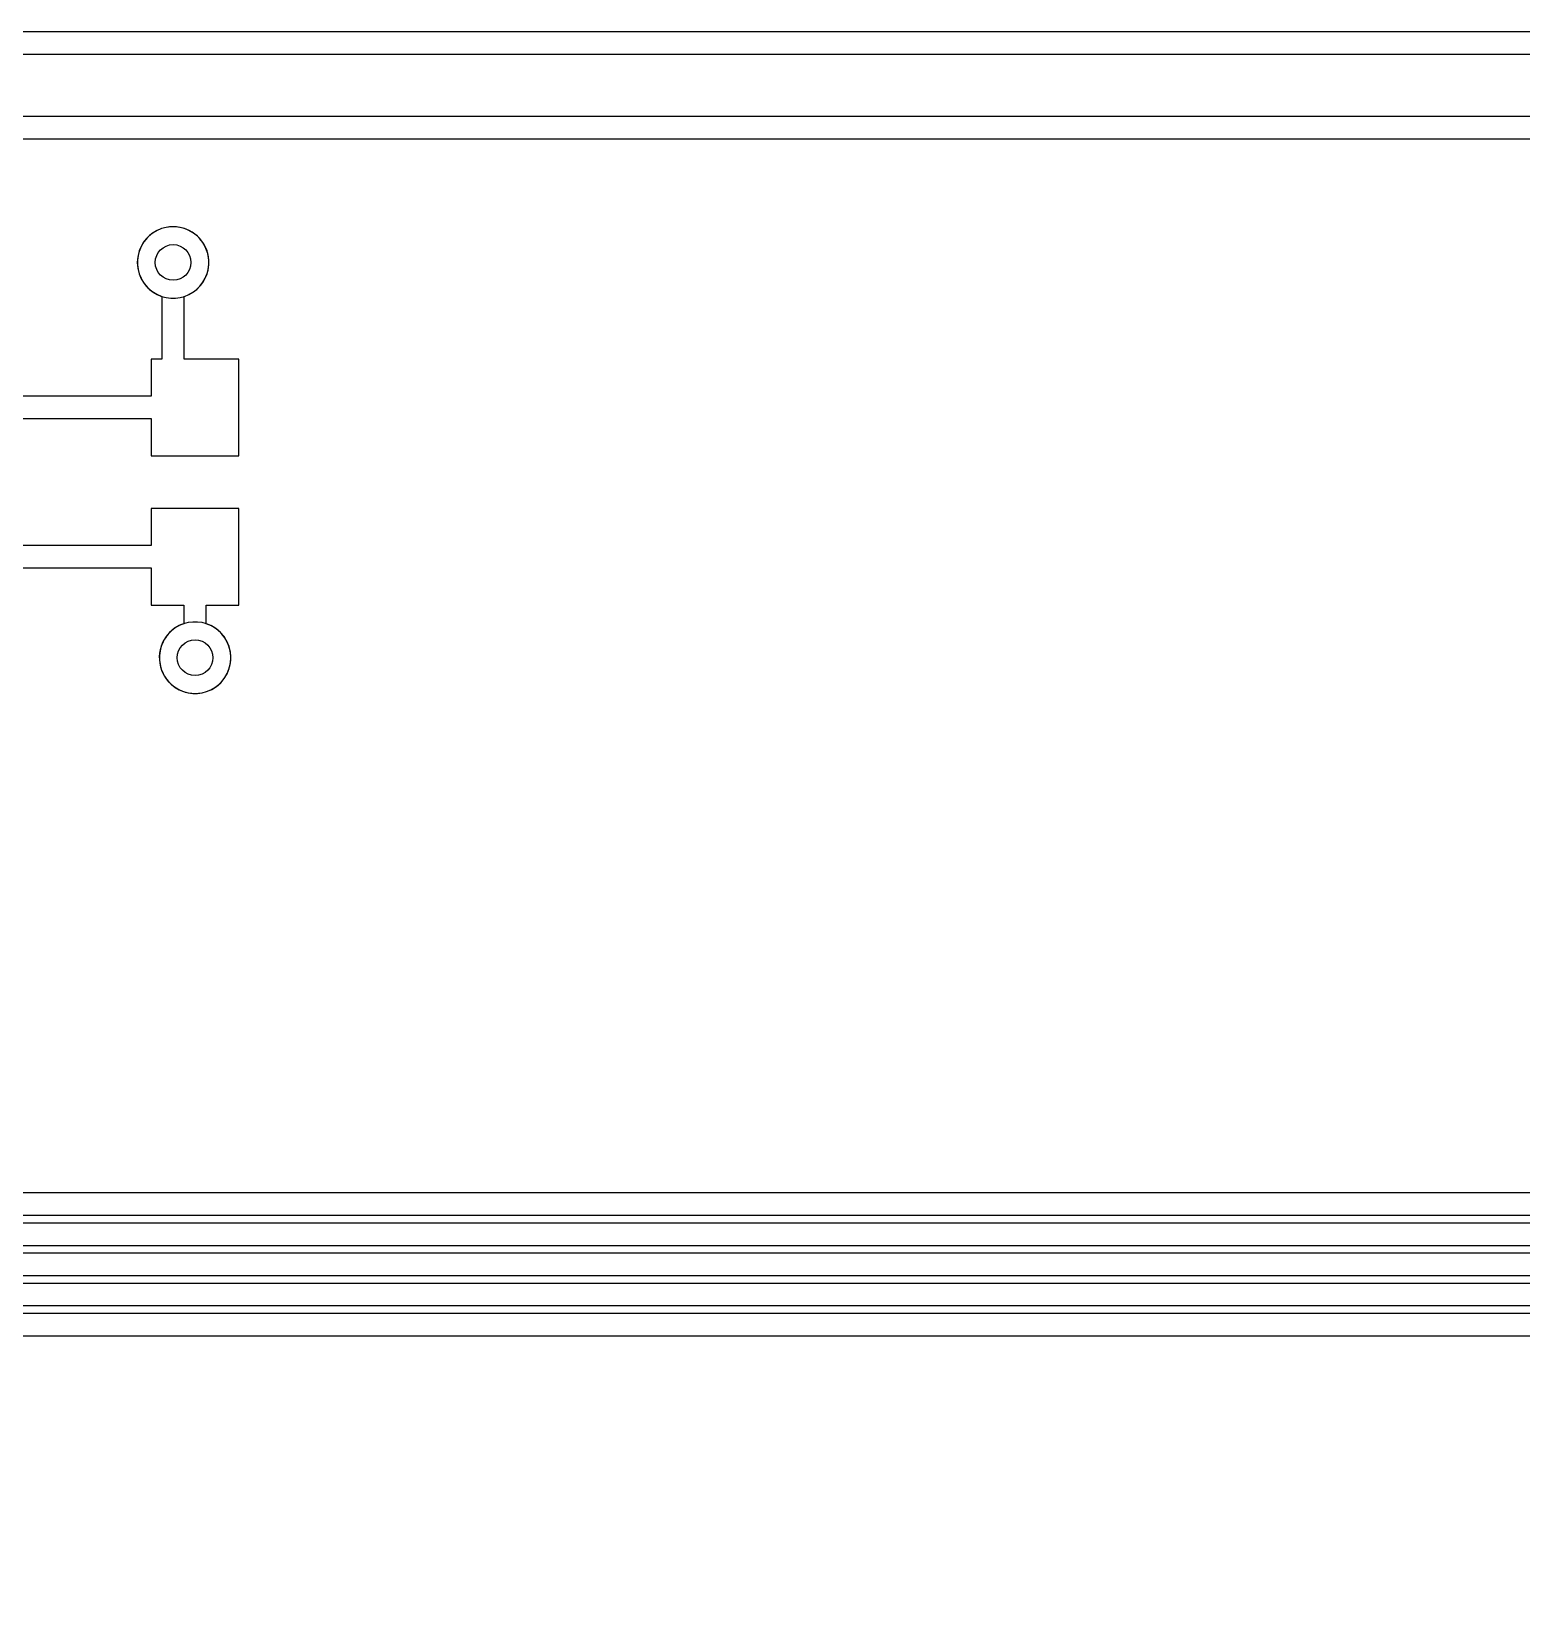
# Model space of a CAD drawing. Header units: millimetres. Extents: x 14 to 284, y -1 to 109.
# Drawn here: x 175.14 to 192.09, y 52.81 to 70.88 of the extents above; entities that cross this region are included whole.
import ezdxf

# ---------------------------------------------------------------- set-up
doc = ezdxf.new("R2010")
doc.units = ezdxf.units.MM

msp = doc.modelspace()

# ---------------------------------------------------------------- linework, layer by layer
at = {"layer": '16_copper'}
for points in [[(244.447, 70.877), (160.637, 70.877)], [(244.454, 69.912), (160.637, 69.912)]]:
    msp.add_lwpolyline(points, dxfattribs=at)
for points in [[(160.637, 70.623), (244.5, 70.623, 0.198912)], [(160.637, 69.658), (244.507, 69.658, 0.198912)]]:
    msp.add_lwpolyline(points, format="xyb", dxfattribs=at)
for points in [[(176.829, 67.851), (176.881, 67.864), (176.93, 67.885), (176.976, 67.911), (177.019, 67.944), (177.056, 67.981), (177.089, 68.024), (177.115, 68.07), (177.136, 68.119), (177.149, 68.171), (177.156, 68.223), (177.156, 68.277), (177.149, 68.329), (177.136, 68.381), (177.115, 68.43), (177.089, 68.476), (177.056, 68.519), (177.019, 68.556), (176.976, 68.589), (176.93, 68.615), (176.881, 68.636), (176.829, 68.649), (176.777, 68.656), (176.723, 68.656), (176.671, 68.649), (176.619, 68.636), (176.57, 68.615), (176.524, 68.589), (176.481, 68.556), (176.444, 68.519), (176.411, 68.476), (176.385, 68.43), (176.364, 68.381), (176.351, 68.329), (176.344, 68.277), (176.344, 68.223), (176.351, 68.171), (176.364, 68.119), (176.385, 68.07), (176.411, 68.024), (176.444, 67.981), (176.481, 67.944), (176.524, 67.911), (176.57, 67.885), (176.619, 67.864), (176.671, 67.851), (176.723, 67.844), (176.777, 67.844)], [(177.079, 63.351), (177.131, 63.364), (177.18, 63.385), (177.226, 63.411), (177.269, 63.444), (177.306, 63.481), (177.339, 63.524), (177.365, 63.57), (177.386, 63.619), (177.399, 63.671), (177.406, 63.723), (177.406, 63.777), (177.399, 63.829), (177.386, 63.881), (177.365, 63.93), (177.339, 63.976), (177.306, 64.019), (177.269, 64.056), (177.226, 64.089), (177.18, 64.115), (177.131, 64.136), (177.079, 64.149), (177.027, 64.156), (176.973, 64.156), (176.921, 64.149), (176.869, 64.136), (176.82, 64.115), (176.774, 64.089), (176.731, 64.056), (176.694, 64.019), (176.661, 63.976), (176.635, 63.93), (176.614, 63.881), (176.601, 63.829), (176.594, 63.777), (176.594, 63.723), (176.601, 63.671), (176.614, 63.619), (176.635, 63.57), (176.661, 63.524), (176.694, 63.481), (176.731, 63.444), (176.774, 63.411), (176.82, 63.385), (176.869, 63.364), (176.921, 63.351), (176.973, 63.344), (177.027, 63.344)]]:
    msp.add_lwpolyline(points, close=True, dxfattribs=at)
at = {"layer": '1_copper'}
for points in [[(174.75, 66.473), (176.5, 66.473), (176.5, 66.05), (177.5, 66.05), (177.5, 67.15), (176.877, 67.15), (176.877, 67.863, 0.941276), (176.671, 68.649), (176.619, 68.636, 0.720356), (176.623, 67.863), (176.623, 67.15), (176.5, 67.15), (176.5, 66.727), (174.75, 66.727)], [(174.75, 64.773), (176.5, 64.773), (176.5, 64.35), (176.873, 64.35), (176.873, 64.137, 0.941276), (177.079, 63.351), (177.131, 63.364, 0.720356), (177.127, 64.137), (177.127, 64.35), (177.5, 64.35), (177.5, 65.45), (176.5, 65.45), (176.5, 65.027), (174.75, 65.027)], [(233.926, 57.656), (160.589, 57.656, 0.198912), (160.499, 57.619), (158.758, 55.877), (158.137, 55.877, 0.941276), (157.351, 55.671), (157.364, 55.619, 0.720356), (158.137, 55.623), (158.81, 55.623, 0.198912), (158.9, 55.66), (160.642, 57.402), (233.875, 57.402, 0.172563)], [(233.784, 57.313), (160.731, 57.313, 0.198912), (160.641, 57.276), (158.097, 54.731), (157.637, 54.731, 0.941276), (156.851, 54.525), (156.864, 54.473, 0.720356), (157.637, 54.477), (158.15, 54.477, 0.198912), (158.239, 54.515), (160.784, 57.059), (233.731, 57.059)], [(233.642, 56.97), (160.873, 56.97), (160.868, 56.969, 0.187839), (160.783, 56.933), (157.922, 54.071), (149.317, 54.071, 0.941276), (148.531, 53.865), (148.545, 53.813, 0.720356), (149.317, 53.817), (157.974, 53.817, 0.198912), (158.064, 53.854), (160.926, 56.716), (233.589, 56.716)], [(233.5, 56.627), (161.015, 56.627, 0.198912), (160.925, 56.59), (157.746, 53.411), (148.709, 53.411), (148.338, 53.782, 0.976118), (147.6, 54.124), (147.58, 54.075, 0.692374), (148.169, 53.592), (148.567, 53.194, 0.198912), (148.657, 53.157), (157.799, 53.157, 0.198912), (157.888, 53.194), (161.068, 56.373), (233.447, 56.373)], [(233.343, 56.284), (161.157, 56.284, 0.198912), (161.067, 56.247), (157.888, 53.068), (148.087, 53.068), (147.565, 53.59, 0.198912), (147.475, 53.627), (131.137, 53.627, 0.941276), (130.351, 53.421), (130.364, 53.369, 0.720356), (131.137, 53.373), (147.423, 53.373), (147.945, 52.851, 0.198912), (148.035, 52.814), (157.941, 52.814), (157.946, 52.814, 0.187839), (158.031, 52.851), (161.21, 56.03), (233.29, 56.03)]]:
    msp.add_lwpolyline(points, format="xyb", dxfattribs=at)
at = {"layer": 'drills_via_1_16'}
for centre in [(176.75, 68.25), (177, 63.75)]:
    msp.add_circle(centre, 0.203, dxfattribs=at)

doc.saveas('drawing.dxf')
